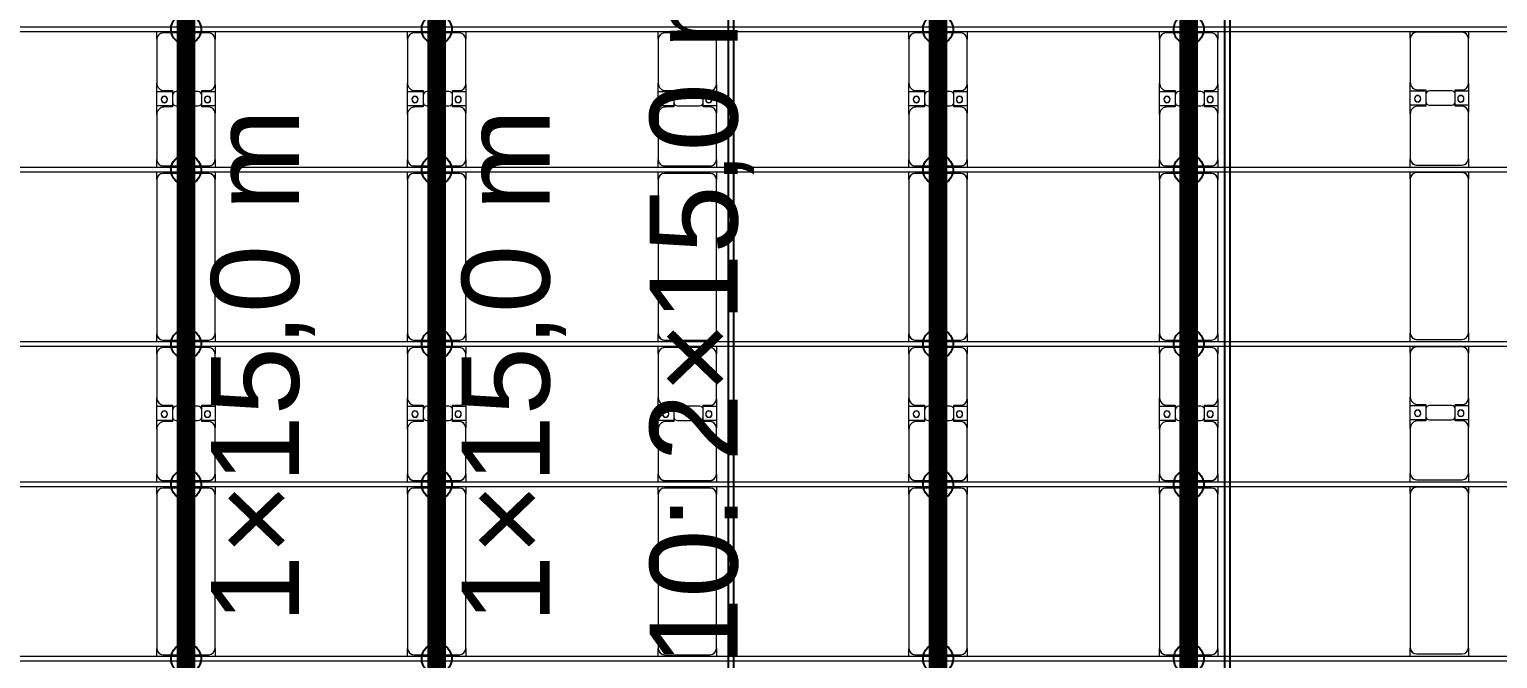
# Model space of a CAD drawing. Header units: millimetres. Extents: x -178706 to 107777, y -87310 to 933.
# Drawn here: x -14141 to -2426, y -49041 to -44021 of the extents above; entities that cross this region are included whole.
import ezdxf

# ---------------------------------------------------------------- set-up
doc = ezdxf.new("R2010")
doc.units = ezdxf.units.MM
doc.layers.add('A-GENM', color=13, linetype='Continuous', lineweight=9)
doc.layers.add('S-BEAM', color=12, linetype='Continuous', lineweight=9)
doc.layers.add('GC-GHI CHU', color=2, linetype='Continuous')
doc.layers.add('GC-HOP 40x60 GIA CUONG', color=1, linetype='Continuous')
doc.styles.add('GC_VN', font='arial.ttf')

# ---------------------------------------------------------------- blocks, each defined once
blk = doc.blocks.new('Dai phao do pin - DẢI PHAO ĐỠ PIN-15891-BỐ TRÍ KHUNG KẾT CẤU BÈ PIN 04')
at = {"layer": 'A-GENM', "color": 7}
for p, q in [((26929, 242), (26990, 242)), ((28220, 242), (26990, 242)), ((28220, 242), (28279, 242)), ((28319, 242), (28380, 242)), ((28740, 242), (28380, 242)), ((28740, 242), (28922, 242)), ((28808, 242), (28990, 242)), ((28808, 118), (28808, 242)), ((28922, 242), (28922, 118)), ((29340, 242), (28990, 242)), ((29340, 242), (29399, 242)), ((29439, 242), (29500, 242)), ((30730, 242), (29500, 242)), ((30730, 242), (30789, 242)), ((30829, 242), (30890, 242)), ((31250, 242), (30890, 242)), ((31250, 242), (31432, 242)), ((31318, 242), (31500, 242)), ((31318, 118), (31318, 242)), ((31432, 242), (31432, 118)), ((31850, 242), (31500, 242)), ((31850, 242), (31909, 242)), ((26940, 192), (26940, -173)), ((28270, -173), (28270, 192)), ((28330, 192), (28330, -173)), ((28800, 118), (28800, 182)), ((28892, 118), (28800, 118)), ((28930, 118), (28838, 118)), ((28930, 182), (28930, 118)), ((29390, -173), (29390, 192)), ((29450, 192), (29450, -173)), ((30780, -173), (30780, 192)), ((30840, 192), (30840, -173)), ((31310, 118), (31310, 182)), ((31402, 118), (31310, 118)), ((31440, 118), (31348, 118)), ((31440, 182), (31440, 118)), ((31900, -173), (31900, 192)), ((28808, 88), (28808, -88)), ((28922, -88), (28922, 88)), ((31318, 88), (31318, -88)), ((31432, -88), (31432, 88)), ((26990, -223), (26929, -223)), ((26990, -223), (28220, -223)), ((28279, -223), (28220, -223)), ((28380, -223), (28319, -223)), ((28380, -223), (28750, -223)), ((28922, -223), (28750, -223)), ((28800, -173), (28800, -118)), ((28800, -118), (28892, -118)), ((28808, -223), (28808, -118)), ((28980, -223), (28808, -223)), ((28838, -118), (28930, -118)), ((28922, -118), (28922, -223)), ((28930, -118), (28930, -173)), ((28980, -223), (29340, -223)), ((29399, -223), (29340, -223)), ((29500, -223), (29439, -223)), ((29500, -223), (30730, -223)), ((30789, -223), (30730, -223)), ((30890, -223), (30829, -223)), ((30890, -223), (31260, -223)), ((31432, -223), (31260, -223)), ((31310, -173), (31310, -118)), ((31310, -118), (31402, -118)), ((31318, -223), (31318, -118)), ((31490, -223), (31318, -223)), ((31348, -118), (31440, -118)), ((31432, -118), (31432, -223)), ((31440, -118), (31440, -173)), ((31490, -223), (31850, -223)), ((31909, -223), (31850, -223))]:
    blk.add_line(p, q, dxfattribs=at)
for centre, radius, start, end in [((26990, 192), 50, 90, 180), ((26990, 192), 50, 105, 180), ((28220, 192), 50, 360, 90), ((28220, 192), 50, 15, 90), ((28380, 192), 50, 90, 180), ((28740, 182), 60, 360, 90), ((28990, 182), 60, 90, 180), ((29340, 192), 50, 0, 90), ((29500, 192), 50, 90, 180), ((29500, 192), 50, 105, 180), ((30730, 192), 50, 0, 90), ((30730, 192), 50, 15, 90), ((30890, 192), 50, 90, 180), ((31250, 182), 60, 0, 90), ((31500, 182), 60, 90, 180), ((31850, 192), 50, 0, 90), ((28380, 192), 50, 135, 180), ((28740, 182), 60, 360, 30), ((28838, 88), 30, 90, 180), ((28859, 183), 25, 0, 180), ((28859, 183), 25, 180, 0), ((28861, 183), 25, 360, 180), ((28861, 183), 25, 180, 0), ((28892, 88), 30, 0, 90), ((28990, 182), 60, 150, 180), ((29340, 192), 50, 0, 45), ((30890, 192), 50, 135, 180), ((31250, 182), 60, 0, 30), ((31348, 88), 30, 90, 180), ((31369, 183), 25, 360, 180), ((31369, 183), 25, 180, 0), ((31371, 183), 25, 360, 180), ((31371, 183), 25, 180, 0), ((31402, 88), 30, 0, 90), ((31500, 182), 60, 150, 180), ((31850, 192), 50, 0, 45), ((28838, -88), 30, 180, 270), ((28892, -88), 30, 270, 360), ((31348, -88), 30, 180, 270), ((31402, -88), 30, 270, 360), ((26990, -173), 50, 180, 270), ((26990, -173), 50, 180, 270), ((28220, -173), 50, 270, 360), ((28220, -173), 50, 285, 360), ((28380, -173), 50, 180, 270), ((28380, -173), 50, 180, 225), ((28750, -173), 50, 270, 360), ((28750, -173), 50, 315, 360), ((28859, -162), 25, 360, 180), ((28859, -162), 25, 180, 360), ((28861, -162), 25, 0, 180), ((28861, -162), 25, 180, 0), ((28980, -173), 50, 180, 270), ((28980, -173), 50, 180, 225), ((29340, -173), 50, 270, 360), ((29340, -173), 50, 315, 360), ((29500, -173), 50, 180, 270), ((29500, -173), 50, 180, 270), ((30730, -173), 50, 270, 360), ((30730, -173), 50, 285, 360), ((30890, -173), 50, 180, 270), ((30890, -173), 50, 180, 225), ((31260, -173), 50, 270, 360), ((31260, -173), 50, 315, 0), ((31369, -162), 25, 0, 180), ((31369, -162), 25, 180, 0), ((31371, -162), 25, 0, 180), ((31371, -162), 25, 180, 0), ((31490, -173), 50, 180, 270), ((31490, -173), 50, 180, 225), ((31850, -173), 50, 270, 360), ((31850, -173), 50, 315, 360)]:
    blk.add_arc(centre, radius, start, end, dxfattribs=at)
blk = doc.blocks.new('Dai phao do pin - DẢI PHAO ĐỠ PIN-V60-BỐ TRÍ KHUNG KẾT CẤU BÈ PIN 04')
at = {"layer": 'A-GENM', "color": 7}
for p, q in [((26929, 242), (26990, 242)), ((28220, 242), (26990, 242)), ((28220, 242), (28279, 242)), ((28319, 242), (28380, 242)), ((28740, 242), (28380, 242)), ((28740, 242), (28922, 242)), ((28808, 242), (28990, 242)), ((28808, 118), (28808, 242)), ((28922, 242), (28922, 118)), ((29340, 242), (28990, 242)), ((29340, 242), (29399, 242)), ((29439, 242), (29500, 242)), ((30730, 242), (29500, 242)), ((30730, 242), (30789, 242)), ((30829, 242), (30890, 242)), ((31250, 242), (30890, 242)), ((31250, 242), (31432, 242)), ((31318, 242), (31500, 242)), ((31318, 118), (31318, 242)), ((31432, 242), (31432, 118)), ((31850, 242), (31500, 242)), ((31850, 242), (31909, 242)), ((26940, 192), (26940, -173)), ((28270, -173), (28270, 192)), ((28330, 192), (28330, -173)), ((28800, 118), (28800, 182)), ((28892, 118), (28800, 118)), ((28930, 118), (28838, 118)), ((28930, 182), (28930, 118)), ((29390, -173), (29390, 192)), ((29450, 192), (29450, -173)), ((30780, -173), (30780, 192)), ((30840, 192), (30840, -173)), ((31310, 118), (31310, 182)), ((31402, 118), (31310, 118)), ((31440, 118), (31348, 118)), ((31440, 182), (31440, 118)), ((31900, -173), (31900, 192)), ((28808, 88), (28808, -88)), ((28922, -88), (28922, 88)), ((31318, 88), (31318, -88)), ((31432, -88), (31432, 88)), ((26990, -223), (26929, -223)), ((26990, -223), (28220, -223)), ((28279, -223), (28220, -223)), ((28380, -223), (28319, -223)), ((28380, -223), (28750, -223)), ((28922, -223), (28750, -223)), ((28800, -173), (28800, -118)), ((28800, -118), (28892, -118)), ((28808, -223), (28808, -118)), ((28980, -223), (28808, -223)), ((28838, -118), (28930, -118)), ((28922, -118), (28922, -223)), ((28930, -118), (28930, -173)), ((28980, -223), (29340, -223)), ((29399, -223), (29340, -223)), ((29500, -223), (29439, -223)), ((29500, -223), (30730, -223)), ((30789, -223), (30730, -223)), ((30890, -223), (30829, -223)), ((30890, -223), (31260, -223)), ((31432, -223), (31260, -223)), ((31310, -173), (31310, -118)), ((31310, -118), (31402, -118)), ((31318, -223), (31318, -118)), ((31490, -223), (31318, -223)), ((31348, -118), (31440, -118)), ((31432, -118), (31432, -223)), ((31440, -118), (31440, -173)), ((31490, -223), (31850, -223)), ((31909, -223), (31850, -223))]:
    blk.add_line(p, q, dxfattribs=at)
for centre, radius, start, end in [((26990, 192), 50, 90, 180), ((26990, 192), 50, 105, 180), ((28220, 192), 50, 360, 90), ((28220, 192), 50, 15, 90), ((28380, 192), 50, 90, 180), ((28740, 182), 60, 360, 90), ((28990, 182), 60, 90, 180), ((29340, 192), 50, 0, 90), ((29500, 192), 50, 90, 180), ((29500, 192), 50, 105, 180), ((30730, 192), 50, 0, 90), ((30730, 192), 50, 15, 90), ((30890, 192), 50, 90, 180), ((31250, 182), 60, 0, 90), ((31500, 182), 60, 90, 180), ((31850, 192), 50, 0, 90), ((28380, 192), 50, 135, 180), ((28740, 182), 60, 360, 30), ((28838, 88), 30, 90, 180), ((28859, 183), 25, 0, 180), ((28859, 183), 25, 180, 0), ((28861, 183), 25, 360, 180), ((28861, 183), 25, 180, 0), ((28892, 88), 30, 0, 90), ((28990, 182), 60, 150, 180), ((29340, 192), 50, 0, 45), ((30890, 192), 50, 135, 180), ((31250, 182), 60, 0, 30), ((31348, 88), 30, 90, 180), ((31369, 183), 25, 360, 180), ((31369, 183), 25, 180, 0), ((31371, 183), 25, 360, 180), ((31371, 183), 25, 180, 0), ((31402, 88), 30, 0, 90), ((31500, 182), 60, 150, 180), ((31850, 192), 50, 0, 45), ((28838, -88), 30, 180, 270), ((28892, -88), 30, 270, 360), ((31348, -88), 30, 180, 270), ((31402, -88), 30, 270, 360), ((26990, -173), 50, 180, 270), ((26990, -173), 50, 180, 270), ((28220, -173), 50, 270, 360), ((28220, -173), 50, 285, 360), ((28380, -173), 50, 180, 270), ((28380, -173), 50, 180, 225), ((28750, -173), 50, 270, 360), ((28750, -173), 50, 315, 360), ((28859, -162), 25, 360, 180), ((28859, -162), 25, 180, 360), ((28861, -162), 25, 0, 180), ((28861, -162), 25, 180, 0), ((28980, -173), 50, 180, 270), ((28980, -173), 50, 180, 225), ((29340, -173), 50, 270, 360), ((29340, -173), 50, 315, 360), ((29500, -173), 50, 180, 270), ((29500, -173), 50, 180, 270), ((30730, -173), 50, 270, 360), ((30730, -173), 50, 285, 360), ((30890, -173), 50, 180, 270), ((30890, -173), 50, 180, 225), ((31260, -173), 50, 270, 360), ((31260, -173), 50, 315, 0), ((31369, -162), 25, 0, 180), ((31369, -162), 25, 180, 0), ((31371, -162), 25, 0, 180), ((31371, -162), 25, 180, 0), ((31490, -173), 50, 180, 270), ((31490, -173), 50, 180, 225), ((31850, -173), 50, 270, 360), ((31850, -173), 50, 315, 360)]:
    blk.add_arc(centre, radius, start, end, dxfattribs=at)
blk = doc.blocks.new('Dai phao do pin - DẢI PHAO ĐỠ PIN-V61-BỐ TRÍ KHUNG KẾT CẤU BÈ PIN 04')
at = {"layer": 'A-GENM', "color": 7}
for p, q in [((26929, 242), (26990, 242)), ((28220, 242), (26990, 242)), ((28220, 242), (28279, 242)), ((28319, 242), (28380, 242)), ((28740, 242), (28380, 242)), ((28740, 242), (28922, 242)), ((28808, 242), (28990, 242)), ((28808, 118), (28808, 242)), ((28922, 242), (28922, 118)), ((29340, 242), (28990, 242)), ((29340, 242), (29399, 242)), ((29439, 242), (29500, 242)), ((30730, 242), (29500, 242)), ((30730, 242), (30789, 242)), ((30829, 242), (30890, 242)), ((31250, 242), (30890, 242)), ((31250, 242), (31432, 242)), ((31318, 242), (31500, 242)), ((31318, 118), (31318, 242)), ((31432, 242), (31432, 118)), ((31850, 242), (31500, 242)), ((31850, 242), (31909, 242)), ((26940, 192), (26940, -173)), ((28270, -173), (28270, 192)), ((28330, 192), (28330, -173)), ((28800, 118), (28800, 182)), ((28892, 118), (28800, 118)), ((28930, 118), (28838, 118)), ((28930, 182), (28930, 118)), ((29390, -173), (29390, 192)), ((29450, 192), (29450, -173)), ((30780, -173), (30780, 192)), ((30840, 192), (30840, -173)), ((31310, 118), (31310, 182)), ((31402, 118), (31310, 118)), ((31440, 118), (31348, 118)), ((31440, 182), (31440, 118)), ((31900, -173), (31900, 192)), ((28808, 88), (28808, -88)), ((28922, -88), (28922, 88)), ((31318, 88), (31318, -88)), ((31432, -88), (31432, 88)), ((26990, -223), (26929, -223)), ((26990, -223), (28220, -223)), ((28279, -223), (28220, -223)), ((28380, -223), (28319, -223)), ((28380, -223), (28750, -223)), ((28922, -223), (28750, -223)), ((28800, -173), (28800, -118)), ((28800, -118), (28892, -118)), ((28808, -223), (28808, -118)), ((28980, -223), (28808, -223)), ((28838, -118), (28930, -118)), ((28922, -118), (28922, -223)), ((28930, -118), (28930, -173)), ((28980, -223), (29340, -223)), ((29399, -223), (29340, -223)), ((29500, -223), (29439, -223)), ((29500, -223), (30730, -223)), ((30789, -223), (30730, -223)), ((30890, -223), (30829, -223)), ((30890, -223), (31260, -223)), ((31432, -223), (31260, -223)), ((31310, -173), (31310, -118)), ((31310, -118), (31402, -118)), ((31318, -223), (31318, -118)), ((31490, -223), (31318, -223)), ((31348, -118), (31440, -118)), ((31432, -118), (31432, -223)), ((31440, -118), (31440, -173)), ((31490, -223), (31850, -223)), ((31909, -223), (31850, -223))]:
    blk.add_line(p, q, dxfattribs=at)
for centre, radius, start, end in [((26990, 192), 50, 90, 180), ((26990, 192), 50, 105, 180), ((28220, 192), 50, 360, 90), ((28220, 192), 50, 15, 90), ((28380, 192), 50, 90, 180), ((28740, 182), 60, 360, 90), ((28990, 182), 60, 90, 180), ((29340, 192), 50, 0, 90), ((29500, 192), 50, 90, 180), ((29500, 192), 50, 105, 180), ((30730, 192), 50, 0, 90), ((30730, 192), 50, 15, 90), ((30890, 192), 50, 90, 180), ((31250, 182), 60, 0, 90), ((31500, 182), 60, 90, 180), ((31850, 192), 50, 0, 90), ((28380, 192), 50, 135, 180), ((28740, 182), 60, 360, 30), ((28838, 88), 30, 90, 180), ((28859, 183), 25, 0, 180), ((28859, 183), 25, 180, 0), ((28861, 183), 25, 360, 180), ((28861, 183), 25, 180, 0), ((28892, 88), 30, 0, 90), ((28990, 182), 60, 150, 180), ((29340, 192), 50, 0, 45), ((30890, 192), 50, 135, 180), ((31250, 182), 60, 0, 30), ((31348, 88), 30, 90, 180), ((31369, 183), 25, 360, 180), ((31369, 183), 25, 180, 0), ((31371, 183), 25, 360, 180), ((31371, 183), 25, 180, 0), ((31402, 88), 30, 0, 90), ((31500, 182), 60, 150, 180), ((31850, 192), 50, 0, 45), ((28838, -88), 30, 180, 270), ((28892, -88), 30, 270, 360), ((31348, -88), 30, 180, 270), ((31402, -88), 30, 270, 360), ((26990, -173), 50, 180, 270), ((26990, -173), 50, 180, 270), ((28220, -173), 50, 270, 360), ((28220, -173), 50, 285, 360), ((28380, -173), 50, 180, 270), ((28380, -173), 50, 180, 225), ((28750, -173), 50, 270, 360), ((28750, -173), 50, 315, 360), ((28859, -162), 25, 360, 180), ((28859, -162), 25, 180, 360), ((28861, -162), 25, 0, 180), ((28861, -162), 25, 180, 0), ((28980, -173), 50, 180, 270), ((28980, -173), 50, 180, 225), ((29340, -173), 50, 270, 360), ((29340, -173), 50, 315, 360), ((29500, -173), 50, 180, 270), ((29500, -173), 50, 180, 270), ((30730, -173), 50, 270, 360), ((30730, -173), 50, 285, 360), ((30890, -173), 50, 180, 270), ((30890, -173), 50, 180, 225), ((31260, -173), 50, 270, 360), ((31260, -173), 50, 315, 0), ((31369, -162), 25, 0, 180), ((31369, -162), 25, 180, 0), ((31371, -162), 25, 0, 180), ((31371, -162), 25, 180, 0), ((31490, -173), 50, 180, 270), ((31490, -173), 50, 180, 225), ((31850, -173), 50, 270, 360), ((31850, -173), 50, 315, 360)]:
    blk.add_arc(centre, radius, start, end, dxfattribs=at)
blk = doc.blocks.new('Dai phao do pin - DẢI PHAO ĐỠ PIN-V62-BỐ TRÍ KHUNG KẾT CẤU BÈ PIN 04')
at = {"layer": 'A-GENM', "color": 7}
for p, q in [((26929, 242), (26990, 242)), ((28220, 242), (26990, 242)), ((28220, 242), (28279, 242)), ((28319, 242), (28380, 242)), ((28740, 242), (28380, 242)), ((28740, 242), (28922, 242)), ((28808, 242), (28990, 242)), ((28808, 118), (28808, 242)), ((28922, 242), (28922, 118)), ((29340, 242), (28990, 242)), ((29340, 242), (29399, 242)), ((29439, 242), (29500, 242)), ((30730, 242), (29500, 242)), ((30730, 242), (30789, 242)), ((30829, 242), (30890, 242)), ((31250, 242), (30890, 242)), ((31250, 242), (31432, 242)), ((31318, 242), (31500, 242)), ((31318, 118), (31318, 242)), ((31432, 242), (31432, 118)), ((31850, 242), (31500, 242)), ((31850, 242), (31909, 242)), ((26940, 192), (26940, -173)), ((28270, -173), (28270, 192)), ((28330, 192), (28330, -173)), ((28800, 118), (28800, 182)), ((28892, 118), (28800, 118)), ((28930, 118), (28838, 118)), ((28930, 182), (28930, 118)), ((29390, -173), (29390, 192)), ((29450, 192), (29450, -173)), ((30780, -173), (30780, 192)), ((30840, 192), (30840, -173)), ((31310, 118), (31310, 182)), ((31402, 118), (31310, 118)), ((31440, 118), (31348, 118)), ((31440, 182), (31440, 118)), ((31900, -173), (31900, 192)), ((28808, 88), (28808, -88)), ((28922, -88), (28922, 88)), ((31318, 88), (31318, -88)), ((31432, -88), (31432, 88)), ((26990, -223), (26929, -223)), ((26990, -223), (28220, -223)), ((28279, -223), (28220, -223)), ((28380, -223), (28319, -223)), ((28380, -223), (28750, -223)), ((28922, -223), (28750, -223)), ((28800, -173), (28800, -118)), ((28800, -118), (28892, -118)), ((28808, -223), (28808, -118)), ((28980, -223), (28808, -223)), ((28838, -118), (28930, -118)), ((28922, -118), (28922, -223)), ((28930, -118), (28930, -173)), ((28980, -223), (29340, -223)), ((29399, -223), (29340, -223)), ((29500, -223), (29439, -223)), ((29500, -223), (30730, -223)), ((30789, -223), (30730, -223)), ((30890, -223), (30829, -223)), ((30890, -223), (31260, -223)), ((31432, -223), (31260, -223)), ((31310, -173), (31310, -118)), ((31310, -118), (31402, -118)), ((31318, -223), (31318, -118)), ((31490, -223), (31318, -223)), ((31348, -118), (31440, -118)), ((31432, -118), (31432, -223)), ((31440, -118), (31440, -173)), ((31490, -223), (31850, -223)), ((31909, -223), (31850, -223))]:
    blk.add_line(p, q, dxfattribs=at)
for centre, radius, start, end in [((26990, 192), 50, 90, 180), ((26990, 192), 50, 105, 180), ((28220, 192), 50, 360, 90), ((28220, 192), 50, 15, 90), ((28380, 192), 50, 90, 180), ((28740, 182), 60, 360, 90), ((28990, 182), 60, 90, 180), ((29340, 192), 50, 0, 90), ((29500, 192), 50, 90, 180), ((29500, 192), 50, 105, 180), ((30730, 192), 50, 0, 90), ((30730, 192), 50, 15, 90), ((30890, 192), 50, 90, 180), ((31250, 182), 60, 0, 90), ((31500, 182), 60, 90, 180), ((31850, 192), 50, 0, 90), ((28380, 192), 50, 135, 180), ((28740, 182), 60, 360, 30), ((28838, 88), 30, 90, 180), ((28859, 183), 25, 0, 180), ((28859, 183), 25, 180, 0), ((28861, 183), 25, 360, 180), ((28861, 183), 25, 180, 0), ((28892, 88), 30, 0, 90), ((28990, 182), 60, 150, 180), ((29340, 192), 50, 0, 45), ((30890, 192), 50, 135, 180), ((31250, 182), 60, 0, 30), ((31348, 88), 30, 90, 180), ((31369, 183), 25, 360, 180), ((31369, 183), 25, 180, 0), ((31371, 183), 25, 360, 180), ((31371, 183), 25, 180, 0), ((31402, 88), 30, 0, 90), ((31500, 182), 60, 150, 180), ((31850, 192), 50, 0, 45), ((28838, -88), 30, 180, 270), ((28892, -88), 30, 270, 360), ((31348, -88), 30, 180, 270), ((31402, -88), 30, 270, 360), ((26990, -173), 50, 180, 270), ((26990, -173), 50, 180, 270), ((28220, -173), 50, 270, 360), ((28220, -173), 50, 285, 360), ((28380, -173), 50, 180, 270), ((28380, -173), 50, 180, 225), ((28750, -173), 50, 270, 360), ((28750, -173), 50, 315, 360), ((28859, -162), 25, 360, 180), ((28859, -162), 25, 180, 360), ((28861, -162), 25, 0, 180), ((28861, -162), 25, 180, 0), ((28980, -173), 50, 180, 270), ((28980, -173), 50, 180, 225), ((29340, -173), 50, 270, 360), ((29340, -173), 50, 315, 360), ((29500, -173), 50, 180, 270), ((29500, -173), 50, 180, 270), ((30730, -173), 50, 270, 360), ((30730, -173), 50, 285, 360), ((30890, -173), 50, 180, 270), ((30890, -173), 50, 180, 225), ((31260, -173), 50, 270, 360), ((31260, -173), 50, 315, 0), ((31369, -162), 25, 0, 180), ((31369, -162), 25, 180, 0), ((31371, -162), 25, 0, 180), ((31371, -162), 25, 180, 0), ((31490, -173), 50, 180, 270), ((31490, -173), 50, 180, 225), ((31850, -173), 50, 270, 360), ((31850, -173), 50, 315, 360)]:
    blk.add_arc(centre, radius, start, end, dxfattribs=at)
blk = doc.blocks.new('Dai phao do pin - DẢI PHAO ĐỠ PIN-V63-BỐ TRÍ KHUNG KẾT CẤU BÈ PIN 04')
at = {"layer": 'A-GENM', "color": 7}
for p, q in [((26929, 242), (26990, 242)), ((28220, 242), (26990, 242)), ((28220, 242), (28279, 242)), ((28319, 242), (28380, 242)), ((28740, 242), (28380, 242)), ((28740, 242), (28922, 242)), ((28808, 242), (28990, 242)), ((28808, 118), (28808, 242)), ((28922, 242), (28922, 118)), ((29340, 242), (28990, 242)), ((29340, 242), (29399, 242)), ((29439, 242), (29500, 242)), ((30730, 242), (29500, 242)), ((30730, 242), (30789, 242)), ((30829, 242), (30890, 242)), ((31250, 242), (30890, 242)), ((31250, 242), (31432, 242)), ((31318, 242), (31500, 242)), ((31318, 118), (31318, 242)), ((31432, 242), (31432, 118)), ((31850, 242), (31500, 242)), ((31850, 242), (31909, 242)), ((26940, 192), (26940, -173)), ((28270, -173), (28270, 192)), ((28330, 192), (28330, -173)), ((28800, 118), (28800, 182)), ((28892, 118), (28800, 118)), ((28930, 118), (28838, 118)), ((28930, 182), (28930, 118)), ((29390, -173), (29390, 192)), ((29450, 192), (29450, -173)), ((30780, -173), (30780, 192)), ((30840, 192), (30840, -173)), ((31310, 118), (31310, 182)), ((31402, 118), (31310, 118)), ((31440, 118), (31348, 118)), ((31440, 182), (31440, 118)), ((31900, -173), (31900, 192)), ((28808, 88), (28808, -88)), ((28922, -88), (28922, 88)), ((31318, 88), (31318, -88)), ((31432, -88), (31432, 88)), ((26990, -223), (26929, -223)), ((26990, -223), (28220, -223)), ((28279, -223), (28220, -223)), ((28380, -223), (28319, -223)), ((28380, -223), (28750, -223)), ((28922, -223), (28750, -223)), ((28800, -173), (28800, -118)), ((28800, -118), (28892, -118)), ((28808, -223), (28808, -118)), ((28980, -223), (28808, -223)), ((28838, -118), (28930, -118)), ((28922, -118), (28922, -223)), ((28930, -118), (28930, -173)), ((28980, -223), (29340, -223)), ((29399, -223), (29340, -223)), ((29500, -223), (29439, -223)), ((29500, -223), (30730, -223)), ((30789, -223), (30730, -223)), ((30890, -223), (30829, -223)), ((30890, -223), (31260, -223)), ((31432, -223), (31260, -223)), ((31310, -173), (31310, -118)), ((31310, -118), (31402, -118)), ((31318, -223), (31318, -118)), ((31490, -223), (31318, -223)), ((31348, -118), (31440, -118)), ((31432, -118), (31432, -223)), ((31440, -118), (31440, -173)), ((31490, -223), (31850, -223)), ((31909, -223), (31850, -223))]:
    blk.add_line(p, q, dxfattribs=at)
for centre, radius, start, end in [((26990, 192), 50, 90, 180), ((26990, 192), 50, 105, 180), ((28220, 192), 50, 360, 90), ((28220, 192), 50, 15, 90), ((28380, 192), 50, 90, 180), ((28740, 182), 60, 360, 90), ((28990, 182), 60, 90, 180), ((29340, 192), 50, 0, 90), ((29500, 192), 50, 90, 180), ((29500, 192), 50, 105, 180), ((30730, 192), 50, 0, 90), ((30730, 192), 50, 15, 90), ((30890, 192), 50, 90, 180), ((31250, 182), 60, 0, 90), ((31500, 182), 60, 90, 180), ((31850, 192), 50, 0, 90), ((28380, 192), 50, 135, 180), ((28740, 182), 60, 360, 30), ((28838, 88), 30, 90, 180), ((28859, 183), 25, 0, 180), ((28859, 183), 25, 180, 0), ((28861, 183), 25, 360, 180), ((28861, 183), 25, 180, 0), ((28892, 88), 30, 0, 90), ((28990, 182), 60, 150, 180), ((29340, 192), 50, 0, 45), ((30890, 192), 50, 135, 180), ((31250, 182), 60, 0, 30), ((31348, 88), 30, 90, 180), ((31369, 183), 25, 360, 180), ((31369, 183), 25, 180, 0), ((31371, 183), 25, 360, 180), ((31371, 183), 25, 180, 0), ((31402, 88), 30, 0, 90), ((31500, 182), 60, 150, 180), ((31850, 192), 50, 0, 45), ((28838, -88), 30, 180, 270), ((28892, -88), 30, 270, 360), ((31348, -88), 30, 180, 270), ((31402, -88), 30, 270, 360), ((26990, -173), 50, 180, 270), ((26990, -173), 50, 180, 270), ((28220, -173), 50, 270, 360), ((28220, -173), 50, 285, 360), ((28380, -173), 50, 180, 270), ((28380, -173), 50, 180, 225), ((28750, -173), 50, 270, 360), ((28750, -173), 50, 315, 360), ((28859, -162), 25, 360, 180), ((28859, -162), 25, 180, 360), ((28861, -162), 25, 0, 180), ((28861, -162), 25, 180, 0), ((28980, -173), 50, 180, 270), ((28980, -173), 50, 180, 225), ((29340, -173), 50, 270, 360), ((29340, -173), 50, 315, 360), ((29500, -173), 50, 180, 270), ((29500, -173), 50, 180, 270), ((30730, -173), 50, 270, 360), ((30730, -173), 50, 285, 360), ((30890, -173), 50, 180, 270), ((30890, -173), 50, 180, 225), ((31260, -173), 50, 270, 360), ((31260, -173), 50, 315, 0), ((31369, -162), 25, 0, 180), ((31369, -162), 25, 180, 0), ((31371, -162), 25, 0, 180), ((31371, -162), 25, 180, 0), ((31490, -173), 50, 180, 270), ((31490, -173), 50, 180, 225), ((31850, -173), 50, 270, 360), ((31850, -173), 50, 315, 360)]:
    blk.add_arc(centre, radius, start, end, dxfattribs=at)
blk = doc.blocks.new('Dầm C52 - Dầm C52-22346-BỐ TRÍ KHUNG KẾT CẤU BÈ PIN 04')
at = {"layer": 'S-BEAM', "color": 1}
for p, q in [((-87623, 20), (87623, 20)), ((87623, -20), (-87623, -20))]:
    blk.add_line(p, q, dxfattribs=at)
blk = doc.blocks.new('Dầm C52 - Hộp 40x60-15954-BỐ TRÍ KHUNG KẾT CẤU BÈ PIN 04')
at = {"layer": 'S-BEAM', "color": 3, "lineweight": 25}
for p, q in [((-20150, 20), (20150, 20)), ((20150, -20), (-20150, -20))]:
    blk.add_line(p, q, dxfattribs=at)
blk = doc.blocks.new('Dai phao do pin - DẢI PHAO ĐỠ PIN-V83-BỐ TRÍ KHUNG KẾT CẤU BÈ PIN 04')
at = {"layer": 'A-GENM', "color": 7}
for p, q in [((26923, 242), (26990, 242)), ((28220, 242), (26990, 242)), ((28220, 242), (28273, 242)), ((28313, 242), (28380, 242)), ((28740, 242), (28380, 242)), ((28740, 242), (28922, 242)), ((28808, 242), (28990, 242)), ((28808, 118), (28808, 242)), ((28922, 242), (28922, 118)), ((29340, 242), (28990, 242)), ((29340, 242), (29393, 242)), ((29433, 242), (29500, 242)), ((30730, 242), (29500, 242)), ((30730, 242), (30783, 242)), ((30823, 242), (30890, 242)), ((31250, 242), (30890, 242)), ((31250, 242), (31432, 242)), ((31318, 242), (31500, 242)), ((31318, 118), (31318, 242)), ((31432, 242), (31432, 118)), ((31850, 242), (31500, 242)), ((31850, 242), (31903, 242)), ((26940, 192), (26940, -173)), ((28270, -173), (28270, 192)), ((28330, 192), (28330, -173)), ((28800, 118), (28800, 182)), ((28892, 118), (28800, 118)), ((28930, 118), (28838, 118)), ((28930, 182), (28930, 118)), ((29390, -173), (29390, 192)), ((29450, 192), (29450, -173)), ((30780, -173), (30780, 192)), ((30840, 192), (30840, -173)), ((31310, 118), (31310, 182)), ((31402, 118), (31310, 118)), ((31440, 118), (31348, 118)), ((31440, 182), (31440, 118)), ((31900, -173), (31900, 192)), ((28808, 88), (28808, -88)), ((28922, -88), (28922, 88)), ((31318, 88), (31318, -88)), ((31432, -88), (31432, 88)), ((26990, -223), (26923, -223)), ((26990, -223), (28220, -223)), ((28273, -223), (28220, -223)), ((28380, -223), (28313, -223)), ((28380, -223), (28750, -223)), ((28922, -223), (28750, -223)), ((28800, -173), (28800, -118)), ((28800, -118), (28892, -118)), ((28808, -223), (28808, -118)), ((28980, -223), (28808, -223)), ((28838, -118), (28930, -118)), ((28922, -118), (28922, -223)), ((28930, -118), (28930, -173)), ((28980, -223), (29340, -223)), ((29393, -223), (29340, -223)), ((29500, -223), (29433, -223)), ((29500, -223), (30730, -223)), ((30783, -223), (30730, -223)), ((30890, -223), (30823, -223)), ((30890, -223), (31260, -223)), ((31432, -223), (31260, -223)), ((31310, -173), (31310, -118)), ((31310, -118), (31402, -118)), ((31318, -223), (31318, -118)), ((31490, -223), (31318, -223)), ((31348, -118), (31440, -118)), ((31432, -118), (31432, -223)), ((31440, -118), (31440, -173)), ((31490, -223), (31850, -223)), ((31903, -223), (31850, -223))]:
    blk.add_line(p, q, dxfattribs=at)
for centre, radius, start, end in [((26990, 192), 50, 90, 180), ((26990, 192), 50, 105, 180), ((28220, 192), 50, 360, 90), ((28220, 192), 50, 15, 90), ((28380, 192), 50, 90, 180), ((28740, 182), 60, 360, 90), ((28990, 182), 60, 90, 180), ((29340, 192), 50, 0, 90), ((29500, 192), 50, 90, 180), ((29500, 192), 50, 105, 180), ((30730, 192), 50, 0, 90), ((30730, 192), 50, 15, 90), ((30890, 192), 50, 90, 180), ((31250, 182), 60, 0, 90), ((31500, 182), 60, 90, 180), ((31850, 192), 50, 0, 90), ((28380, 192), 50, 135, 180), ((28740, 182), 60, 360, 30), ((28838, 88), 30, 90, 180), ((28859, 183), 25, 0, 180), ((28859, 183), 25, 180, 0), ((28861, 183), 25, 360, 180), ((28861, 183), 25, 180, 0), ((28892, 88), 30, 0, 90), ((28990, 182), 60, 150, 180), ((29340, 192), 50, 0, 45), ((30890, 192), 50, 135, 180), ((31250, 182), 60, 0, 30), ((31348, 88), 30, 90, 180), ((31369, 183), 25, 360, 180), ((31369, 183), 25, 180, 0), ((31371, 183), 25, 360, 180), ((31371, 183), 25, 180, 0), ((31402, 88), 30, 0, 90), ((31500, 182), 60, 150, 180), ((31850, 192), 50, 0, 45), ((28838, -88), 30, 180, 270), ((28892, -88), 30, 270, 360), ((31348, -88), 30, 180, 270), ((31402, -88), 30, 270, 360), ((26990, -173), 50, 180, 270), ((26990, -173), 50, 180, 270), ((28220, -173), 50, 270, 360), ((28220, -173), 50, 285, 360), ((28380, -173), 50, 180, 270), ((28380, -173), 50, 180, 225), ((28750, -173), 50, 270, 360), ((28750, -173), 50, 315, 360), ((28859, -162), 25, 360, 180), ((28859, -162), 25, 180, 360), ((28861, -162), 25, 0, 180), ((28861, -162), 25, 180, 0), ((28980, -173), 50, 180, 270), ((28980, -173), 50, 180, 225), ((29340, -173), 50, 270, 360), ((29340, -173), 50, 315, 360), ((29500, -173), 50, 180, 270), ((29500, -173), 50, 180, 270), ((30730, -173), 50, 270, 360), ((30730, -173), 50, 285, 360), ((30890, -173), 50, 180, 270), ((30890, -173), 50, 180, 225), ((31260, -173), 50, 270, 360), ((31260, -173), 50, 315, 0), ((31369, -162), 25, 0, 180), ((31369, -162), 25, 180, 0), ((31371, -162), 25, 0, 180), ((31371, -162), 25, 180, 0), ((31490, -173), 50, 180, 270), ((31490, -173), 50, 180, 225), ((31850, -173), 50, 270, 360), ((31850, -173), 50, 315, 360)]:
    blk.add_arc(centre, radius, start, end, dxfattribs=at)
blk = doc.blocks.new('HOBANMONG_BEPIN 4_rvt-1-BỐ TRÍ KHUNG KẾT CẤU BÈ PIN 04')
at = {"layer": 'A-GENM', "color": 3, "lineweight": 25, "rotation": 90.00010434022374}
for name, p in [('Dai phao do pin - DẢI PHAO ĐỠ PIN-V63-BỐ TRÍ KHUNG KẾT CẤU BÈ PIN 04', (-12882, -75950)), ('Dai phao do pin - DẢI PHAO ĐỠ PIN-V62-BỐ TRÍ KHUNG KẾT CẤU BÈ PIN 04', (-10882, -75950)), ('Dai phao do pin - DẢI PHAO ĐỠ PIN-V61-BỐ TRÍ KHUNG KẾT CẤU BÈ PIN 04', (-8882, -75950)), ('Dai phao do pin - DẢI PHAO ĐỠ PIN-V60-BỐ TRÍ KHUNG KẾT CẤU BÈ PIN 04', (-6882, -75950)), ('Dai phao do pin - DẢI PHAO ĐỠ PIN-15891-BỐ TRÍ KHUNG KẾT CẤU BÈ PIN 04', (-4882, -75950)), ('Dai phao do pin - DẢI PHAO ĐỠ PIN-V83-BỐ TRÍ KHUNG KẾT CẤU BÈ PIN 04', (-2882, -75944))]:
    blk.add_blockref(name, p, dxfattribs=at)
at = {"layer": 'S-BEAM', "color": 3, "lineweight": 25}
for name, p, rotation in [('Dầm C52 - Hộp 40x60-15954-BỐ TRÍ KHUNG KẾT CẤU BÈ PIN 04', (-8542, -59637), 90.00010434022374), ('Dầm C52 - Hộp 40x60-15954-BỐ TRÍ KHUNG KẾT CẤU BÈ PIN 04', (-4583, -59661), 90.00010434022374), ('Dầm C52 - Dầm C52-22346-BỐ TRÍ KHUNG KẾT CẤU BÈ PIN 04', (-83884, -44021), 180.0001043386848), ('Dầm C52 - Dầm C52-22346-BỐ TRÍ KHUNG KẾT CẤU BÈ PIN 04', (-83881, -45141), 180.0001043386848), ('Dầm C52 - Dầm C52-22346-BỐ TRÍ KHUNG KẾT CẤU BÈ PIN 04', (-83877, -46531), 180.0001043386848), ('Dầm C52 - Dầm C52-22346-BỐ TRÍ KHUNG KẾT CẤU BÈ PIN 04', (-83874, -47651), 180.0001043386848), ('Dầm C52 - Dầm C52-22346-BỐ TRÍ KHUNG KẾT CẤU BÈ PIN 04', (-83871, -49041), 180.0001043386848)]:
    blk.add_blockref(name, p, dxfattribs=dict(at, rotation=rotation))

msp = doc.modelspace()

# ---------------------------------------------------------------- linework, layer by layer
at = {"layer": 'GC-HOP 40x60 GIA CUONG', "const_width": 150}
for points in [[(-6891, -55121), (-6891, -40121)], [(-4891, -55121), (-4891, -40121)], [(-12891, -56411), (-12891, -41411)], [(-10891, -56411), (-10891, -41411)]]:
    msp.add_lwpolyline(points, dxfattribs=at)
at = {"layer": 'GC-HOP 40x60 GIA CUONG'}
for centre in [(-12891, -44021), (-10891, -44021), (-6891, -44021), (-4891, -44021), (-12891, -45141), (-10891, -45141), (-6891, -45141), (-4891, -45141), (-12891, -46531), (-10891, -46531), (-6891, -46531), (-4891, -46531), (-12891, -47651), (-10891, -47651), (-6891, -47651), (-4891, -47651), (-12891, -49041), (-10891, -49041), (-6891, -49041), (-4891, -49041)]:
    msp.add_circle(centre, 120, dxfattribs=at)

# ---------------------------------------------------------------- block references
at = {"lineweight": 5}
msp.add_blockref('HOBANMONG_BEPIN 4_rvt-1-BỐ TRÍ KHUNG KẾT CẤU BÈ PIN 04', (0, 0), dxfattribs=at)

# ---------------------------------------------------------------- texts
at = {"layer": 'GC-GHI CHU', "style": 'GC_VN'}
for s, p in [('B4-10: 2×15,0 m', (-8491, -50621)), ('B4-15: 1×15,0 m', (-11991, -51911)), ('B4-16: 1×15,0 m', (-9991, -51911))]:
    msp.add_text(s, height=700, rotation=90, dxfattribs=at).set_placement(p)

doc.saveas('drawing.dxf')
